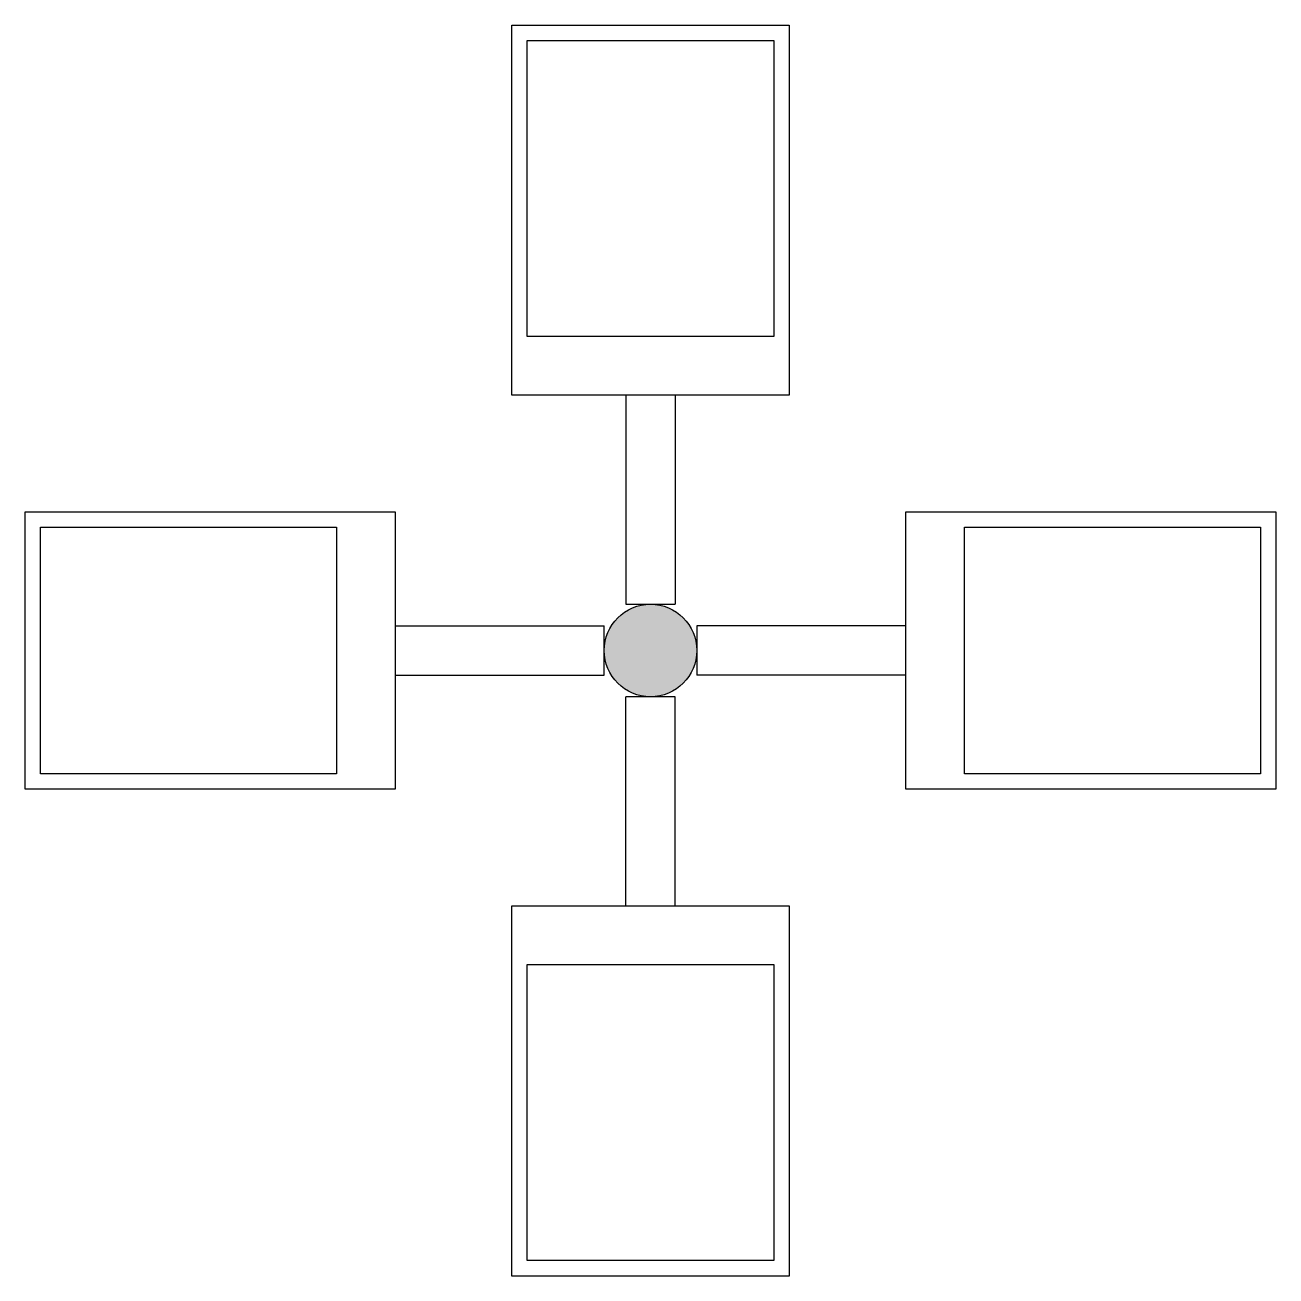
# Model space of a CAD drawing. Header units: millimetres. Extents: x -2874.88 to -2872.88, y 3723.81 to 3725.81.
import ezdxf

# ---------------------------------------------------------------- set-up
doc = ezdxf.new("R2010")
doc.units = ezdxf.units.MM
doc.header["$LTSCALE"] = 10
doc.layers.add('Ele_postes_luz', color=2, linetype='Continuous')

msp = doc.modelspace()

# ---------------------------------------------------------------- hatches: boundary and pattern name
at = {"layer": 'Ele_postes_luz'}
msp.add_hatch(color=1, dxfattribs=at).paths.add_polyline_path([(-2873.8087, 3724.805, 1), (-2873.9567, 3724.805, 1)])

# ---------------------------------------------------------------- linework, layer by layer
for p, q in [((-2874.1046, 3725.805), (-2873.6608, 3725.805)), ((-2874.1046, 3725.2132), (-2874.1046, 3725.805)), ((-2873.6608, 3725.805), (-2873.6608, 3725.2132)), ((-2873.6608, 3725.2132), (-2874.1046, 3725.2132)), ((-2873.9222, 3725.2132), (-2873.9222, 3724.879)), ((-2873.8433, 3725.2132), (-2873.8433, 3724.879)), ((-2874.8827, 3725.027), (-2874.2909, 3725.027)), ((-2874.8827, 3724.5831), (-2874.8827, 3725.027)), ((-2874.2909, 3725.027), (-2874.2909, 3724.5831)), ((-2873.4745, 3724.5831), (-2873.4745, 3725.027)), ((-2873.4745, 3725.027), (-2872.8827, 3725.027)), ((-2872.8827, 3725.027), (-2872.8827, 3724.5831)), ((-2873.9222, 3724.879), (-2873.8433, 3724.879)), ((-2874.2909, 3724.8445), (-2873.9567, 3724.8445)), ((-2873.9567, 3724.7656), (-2873.9567, 3724.8445)), ((-2873.8087, 3724.8445), (-2873.8087, 3724.7656)), ((-2873.4745, 3724.8445), (-2873.8087, 3724.8445)), ((-2874.2909, 3724.7656), (-2873.9567, 3724.7656)), ((-2873.4745, 3724.7656), (-2873.8087, 3724.7656)), ((-2873.9222, 3724.3969), (-2873.9222, 3724.7311)), ((-2873.8433, 3724.7311), (-2873.9222, 3724.7311)), ((-2873.8433, 3724.3969), (-2873.8433, 3724.7311)), ((-2874.2909, 3724.5831), (-2874.8827, 3724.5831)), ((-2872.8827, 3724.5831), (-2873.4745, 3724.5831)), ((-2874.1046, 3724.3969), (-2873.6608, 3724.3969)), ((-2874.1046, 3723.805), (-2874.1046, 3724.3969)), ((-2873.6608, 3724.3969), (-2873.6608, 3723.805)), ((-2873.6608, 3723.805), (-2874.1046, 3723.805))]:
    msp.add_line(p, q, dxfattribs=at)
at = {"layer": 'Ele_postes_luz', "color": 1}
for p, q in [((-2874.08, 3725.3069), (-2874.08, 3725.7804)), ((-2874.08, 3725.7804), (-2873.6854, 3725.7804)), ((-2873.6854, 3725.7804), (-2873.6854, 3725.3069)), ((-2873.6854, 3725.3069), (-2874.08, 3725.3069)), ((-2874.858, 3724.6078), (-2874.858, 3725.0023)), ((-2874.858, 3725.0023), (-2874.3846, 3725.0023)), ((-2874.3846, 3725.0023), (-2874.3846, 3724.6078)), ((-2873.3808, 3724.6078), (-2873.3808, 3725.0023)), ((-2873.3808, 3725.0023), (-2872.9074, 3725.0023)), ((-2872.9074, 3725.0023), (-2872.9074, 3724.6078)), ((-2874.3846, 3724.6078), (-2874.858, 3724.6078)), ((-2872.9074, 3724.6078), (-2873.3808, 3724.6078)), ((-2874.08, 3724.3032), (-2873.6854, 3724.3032)), ((-2874.08, 3723.8297), (-2874.08, 3724.3032)), ((-2873.6854, 3724.3032), (-2873.6854, 3723.8297)), ((-2873.6854, 3723.8297), (-2874.08, 3723.8297))]:
    msp.add_line(p, q, dxfattribs=at)
msp.add_circle((-2873.8827, 3724.805), 0.074, dxfattribs=at)

doc.saveas('drawing.dxf')
